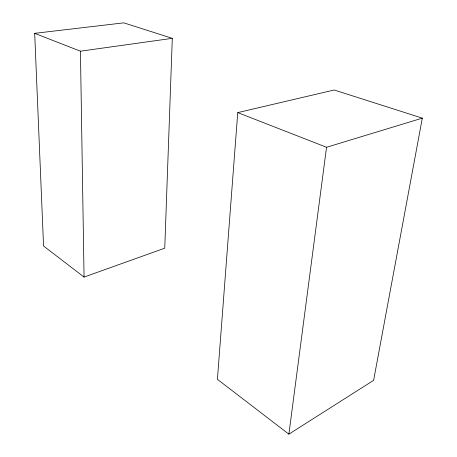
<?xml version="1.0" encoding="UTF-8"?>
<svg xmlns="http://www.w3.org/2000/svg" width="457" height="457" viewBox="0 0 457 457"><rect width="100%" height="100%" fill="white"/><g stroke="black" fill="none" stroke-linecap="round" stroke-linejoin="round"><path stroke-width="0.69" d="M172.3 38.337L164.749 248.18L84.065 277.079L43.552 246.015L34.681 33.332L123.784 22.85L172.3 38.337L80.432 51.195L34.681 33.332M237.749 112.605L217.423 379.35L288.881 434.15L373.62 380.35L422.319 118.14L334.176 90.006L237.749 112.605L326.544 147.274L422.319 118.14M288.881 434.15L326.544 147.274M80.432 51.195L84.065 277.079"/></g></svg>
